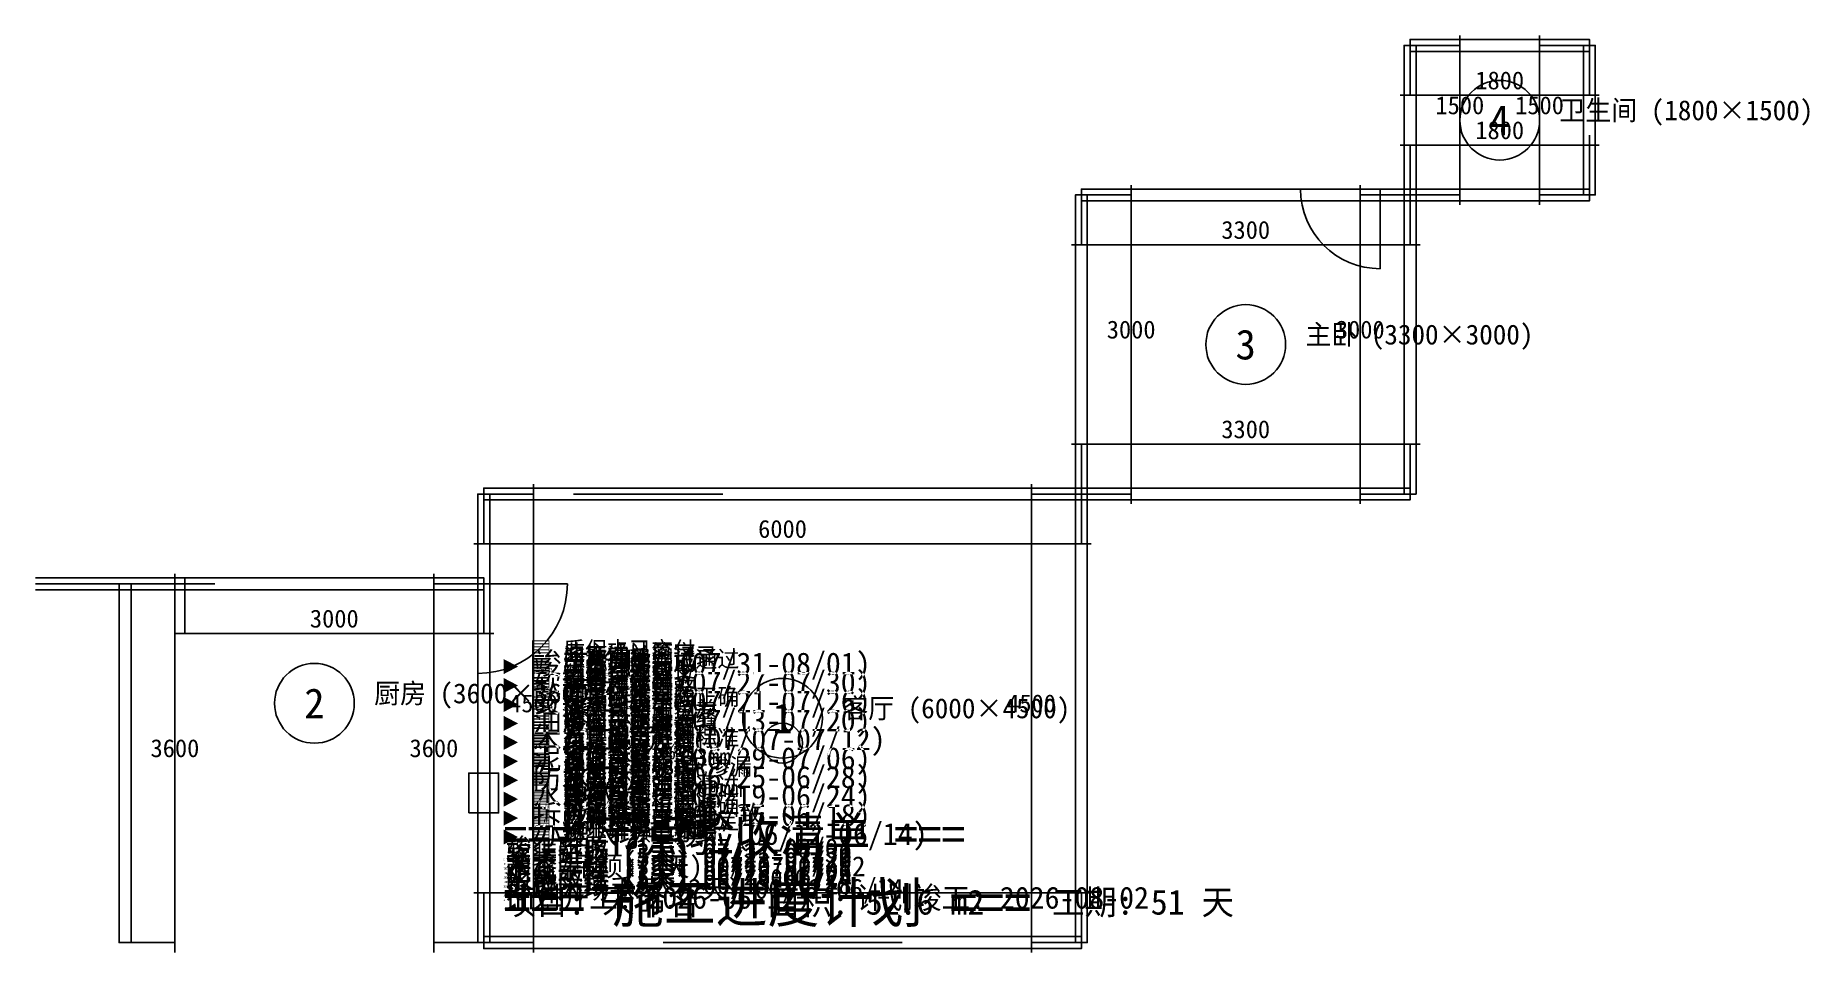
# Model space of a CAD drawing. Header units: metres. Extents: x -4500 to 13310, y -100 to 9100.
import ezdxf
from ezdxf.enums import TextEntityAlignment as Align

# ---------------------------------------------------------------- set-up
doc = ezdxf.new("R2010")
doc.units = ezdxf.units.M
for name, color, linetype in [('原始结构-墙体', 7, 'Continuous'), ('原始结构-墙填充', 7, 'Continuous'), ('原始结构-尺寸标注', 7, 'Continuous'), ('原始结构-房间标号', 7, 'Continuous'), ('原始结构-柱', 7, 'Continuous'), ('原始结构-梁', 7, 'Continuous'), ('原始结构-窗', 7, 'Continuous'), ('原始结构-门', 7, 'Continuous'), ('施工-施工说明', 7, 'Continuous'), ('施工-检查项', 7, 'Continuous'), ('施工-节点验收', 7, 'Continuous'), ('施工-进度计划', 7, 'Continuous')]:
    doc.layers.add(name, color=color, linetype=linetype)

msp = doc.modelspace()

# ---------------------------------------------------------------- linework, layer by layer
at = {"layer": '原始结构-墙体'}
for p, q in [((9240, 9000), (9240, 7500)), ((9360, 9000), (9240, 9000)), ((11100, 9060), (9300, 9060)), ((9300, 8940), (9300, 9060)), ((11100, 8940), (9300, 8940)), ((9360, 9000), (9360, 7500)), ((11040, 7500), (11040, 9000)), ((11040, 9000), (11160, 9000)), ((11100, 8940), (11100, 9060)), ((11160, 7500), (11160, 9000)), ((5940, 7500), (5940, 4500)), ((6060, 7500), (5940, 7500)), ((9300, 7560), (6000, 7560)), ((6000, 7440), (6000, 7560)), ((6060, 7500), (6060, 4500)), ((9240, 4500), (9240, 7500)), ((9240, 7500), (9360, 7500)), ((9360, 7500), (9240, 7500)), ((9300, 7440), (9300, 7560)), ((9300, 7560), (11100, 7560)), ((9300, 7560), (9300, 7440)), ((9360, 4500), (9360, 7500)), ((11040, 7500), (11160, 7500)), ((11100, 7560), (11100, 7440)), ((9300, 7440), (6000, 7440)), ((9300, 7440), (11100, 7440)), ((-60, 4500), (-60, 0)), ((60, 4500), (-60, 4500)), ((6000, 4560), (0, 4560)), ((0, 4440), (0, 4560)), ((60, 4500), (60, 0)), ((5940, 0), (5940, 4500)), ((5940, 4500), (6060, 4500)), ((6060, 4500), (5940, 4500)), ((6000, 4440), (6000, 4560)), ((6000, 4560), (9300, 4560)), ((6000, 4560), (6000, 4440)), ((6060, 0), (6060, 4500)), ((9240, 4500), (9360, 4500)), ((9300, 4560), (9300, 4440)), ((6000, 4440), (0, 4440)), ((6000, 4440), (9300, 4440)), ((-3660, 3600), (-3660, 0)), ((-3540, 3600), (-3660, 3600)), ((-3540, 3600), (-3540, 0)), ((0, 3660), (-3000, 3660)), ((-3000, 3540), (-3000, 3660)), ((-60, 0), (-60, 3600)), ((-60, 3600), (60, 3600)), ((0, 3540), (0, 3660)), ((60, 0), (60, 3600)), ((0, 3540), (-3000, 3540)), ((-3540, 0), (-3660, 0)), ((60, 0), (-60, 0)), ((-60, 0), (60, 0)), ((0, 60), (6000, 60)), ((0, 60), (0, -60)), ((5940, 0), (6060, 0)), ((6000, 60), (6000, -60)), ((0, -60), (6000, -60))]:
    msp.add_line(p, q, dxfattribs=at)
at = {"layer": '原始结构-墙填充'}
for points in [[(9360, 9000), (9360, 7500), (9240, 7500), (9240, 9000)], [(11100, 8940), (9300, 8940), (9300, 9060), (11100, 9060)], [(11040, 7500), (11040, 9000), (11160, 9000), (11160, 7500)], [(6060, 7500), (6060, 4500), (5940, 4500), (5940, 7500)], [(9300, 7440), (6000, 7440), (6000, 7560), (9300, 7560)], [(9240, 4500), (9240, 7500), (9360, 7500), (9360, 4500)], [(9300, 7560), (11100, 7560), (11100, 7440), (9300, 7440)], [(60, 4500), (60, 0), (-60, 0), (-60, 4500)], [(6000, 4440), (0, 4440), (0, 4560), (6000, 4560)], [(5940, 0), (5940, 4500), (6060, 4500), (6060, 0)], [(6000, 4560), (9300, 4560), (9300, 4440), (6000, 4440)], [(-3540, 3600), (-3540, 0), (-3660, 0), (-3660, 3600)], [(0, 3540), (-3000, 3540), (-3000, 3660), (0, 3660)], [(-60, 0), (-60, 3600), (60, 3600), (60, 0)], [(0, 60), (6000, 60), (6000, -60), (0, -60)]]:
    msp.add_lwpolyline(points, close=True, dxfattribs=at)
at = {"layer": '原始结构-尺寸标注'}
for p, q in [((9800, 9100), (9800, 8900)), ((10600, 8900), (10600, 9100)), ((9300, 9000), (9300, 8500)), ((9300, 9000), (9800, 9000)), ((9800, 9000), (9800, 7500)), ((11100, 9000), (10600, 9000)), ((10600, 7500), (10600, 9000)), ((11100, 9000), (11100, 8500)), ((9400, 8500), (9200, 8500)), ((11100, 8500), (9300, 8500)), ((11200, 8500), (11000, 8500)), ((9200, 8000), (9400, 8000)), ((9300, 7500), (9300, 8000)), ((9300, 8000), (11100, 8000)), ((11000, 8000), (11200, 8000)), ((11100, 7500), (11100, 8000)), ((6000, 7500), (6000, 7000)), ((6000, 7500), (6500, 7500)), ((6500, 7600), (6500, 7400)), ((6500, 7500), (6500, 4500)), ((8800, 7400), (8800, 7600)), ((9300, 7500), (8800, 7500)), ((8800, 4500), (8800, 7500)), ((9300, 7500), (9300, 7000)), ((9300, 7500), (9800, 7500)), ((9800, 7600), (9800, 7400)), ((10600, 7400), (10600, 7600)), ((11100, 7500), (10600, 7500)), ((6100, 7000), (5900, 7000)), ((9300, 7000), (6000, 7000)), ((9400, 7000), (9200, 7000)), ((5900, 5000), (6100, 5000)), ((6000, 4500), (6000, 5000)), ((6000, 5000), (9300, 5000)), ((9200, 5000), (9400, 5000)), ((9300, 4500), (9300, 5000)), ((0, 4500), (0, 4000)), ((0, 4500), (500, 4500)), ((500, 4600), (500, 4400)), ((500, 4500), (500, 0)), ((5500, 4400), (5500, 4600)), ((6000, 4500), (5500, 4500)), ((5500, 0), (5500, 4500)), ((6000, 4500), (6000, 4000)), ((6000, 4500), (6500, 4500)), ((6500, 4600), (6500, 4400)), ((8800, 4400), (8800, 4600)), ((9300, 4500), (8800, 4500)), ((100, 4000), (-100, 4000)), ((6000, 4000), (0, 4000)), ((6100, 4000), (5900, 4000)), ((-3600, 3600), (-3100, 3600)), ((-3100, 3700), (-3100, 3500)), ((-3100, 3600), (-3100, 0)), ((-3000, 3600), (-3000, 3100)), ((-500, 3500), (-500, 3700)), ((0, 3600), (-500, 3600)), ((-500, 0), (-500, 3600)), ((0, 3600), (0, 3100)), ((-2900, 3100), (-3100, 3100)), ((0, 3100), (-3000, 3100)), ((100, 3100), (-100, 3100)), ((-100, 500), (100, 500)), ((0, 0), (0, 500)), ((0, 500), (6000, 500)), ((5900, 500), (6100, 500)), ((6000, 0), (6000, 500)), ((-3600, 0), (-3100, 0)), ((-3100, 100), (-3100, -100)), ((-500, -100), (-500, 100)), ((0, 0), (-500, 0)), ((0, 0), (500, 0)), ((500, 100), (500, -100)), ((5500, -100), (5500, 100)), ((6000, 0), (5500, 0))]:
    msp.add_line(p, q, dxfattribs=at)
at = {"layer": '原始结构-房间标号'}
for centre in [(10200, 8250), (7650, 6000), (-1700, 2400), (3000, 2250)]:
    msp.add_circle(centre, 400, dxfattribs=at)
at = {"layer": '原始结构-柱'}
msp.add_circle((3000, 2000), 200, dxfattribs=at)
at = {"layer": '原始结构-梁'}
msp.add_lwpolyline([(-150, 1300), (150, 1300), (150, 1700), (-150, 1700)], close=True, dxfattribs=at)
at = {"layer": '原始结构-窗'}
for p, q in [((11040, 7500), (11040, 8100)), ((11100, 7500), (11100, 8100)), ((11160, 7500), (11160, 8100)), ((900, 4560), (2400, 4560)), ((900, 4500), (2400, 4500)), ((900, 4440), (2400, 4440)), ((-2700, 3660), (-4500, 3660)), ((-2700, 3600), (-4500, 3600)), ((-2700, 3540), (-4500, 3540)), ((1800, 60), (4200, 60)), ((1800, 0), (4200, 0)), ((1800, -60), (4200, -60))]:
    msp.add_line(p, q, dxfattribs=at)
at = {"layer": '原始结构-门'}
for p, q in [((9000, 7560), (9000, 6760)), ((-60, 3600), (840, 3600))]:
    msp.add_line(p, q, dxfattribs=at)
for centre, radius, start, end in [((9000, 7560), 800, -180, -90), ((-60, 3600), 900, -90, 0)]:
    msp.add_arc(centre, radius, start, end, dxfattribs=at)
at = {"layer": '施工-进度计划'}
for points in [[(200, 825), (207, 825), (207, 840), (200, 840)], [(200, 780), (223, 780), (223, 795), (200, 795)], [(200, 735), (239, 735), (239, 750), (200, 750)], [(200, 690), (254, 690), (254, 705), (200, 705)], [(200, 645), (239, 645), (239, 660), (200, 660)], [(200, 600), (254, 600), (254, 615), (200, 615)], [(200, 555), (223, 555), (223, 570), (200, 570)], [(200, 510), (239, 510), (239, 525), (200, 525)], [(200, 465), (223, 465), (223, 480), (200, 480)], [(200, 420), (215, 420), (215, 435), (200, 435)]]:
    msp.add_solid(points, dxfattribs=at)

# ---------------------------------------------------------------- texts
at = {"layer": '原始结构-尺寸标注'}
for s, p in [('1800', (10200, 8560)), ('1500', (9800, 8310)), ('1500', (10600, 8310)), ('1800', (10200, 8060)), ('3300', (7650, 7060)), ('3000', (6500, 6060)), ('3000', (8800, 6060)), ('3300', (7650, 5060)), ('6000', (3000, 4060)), ('3000', (-1500, 3160)), ('4500', (500, 2310)), ('4500', (5500, 2310)), ('3600', (-3100, 1860)), ('3600', (-500, 1860)), ('6000', (3000, 560))]:
    msp.add_text(s, height=180, dxfattribs=at).set_placement(p, align=Align.CENTER)
at = {"layer": '原始结构-房间标号'}
for s, p in [('4', (10200, 8100)), ('3', (7650, 5850)), ('2', (-1700, 2250)), ('1', (3000, 2100))]:
    msp.add_text(s, height=300, dxfattribs=at).set_placement(p, align=Align.CENTER)
for s, p in [('卫生间 (1800×1500)', (10800, 8250)), ('主卧 (3300×3000)', (8250, 6000)), ('厨房 (3600×3600)', (-1100, 2400)), ('客厅 (6000×4500)', (3600, 2250))]:
    msp.add_text(s, height=200, dxfattribs=at).set_placement(p)
at = {"layer": '施工-施工说明'}
for s, height, p in [('=== 节点验收清单 ===', 350, (200, 910)), ('项目: 未命名    面积: 52.6 m2    工期: 51 天', 250, (200, 280)), ('计划开工: 2026-06-12    计划竣工: 2026-08-02', 220, (200, 340)), ('=== 施工进度计划 ===', 400, (200, 200))]:
    msp.add_text(s, height=height, dxfattribs=at).set_placement(p)
at = {"layer": '施工-检查项'}
for s, p in [('  □ 质保卡已交付', (230, 2850)), ('  □ 业主确认签字', (230, 2820)), ('  □ 问题清单已记录', (230, 2790)), ('  □ 所有功能测试通过', (230, 2760)), ('  □ 全房保洁完成', (230, 2730)), ('  □ 绿植已到位', (230, 2660)), ('  □ 饰品摆放到位', (230, 2630)), ('  □ 地毯铺平整', (230, 2600)), ('  □ 窗帘挂装整齐', (230, 2570)), ('  □ 家具无磕碰', (230, 2540)), ('  □ 橱柜门板调整', (230, 2470)), ('  □ 门安装垂直', (230, 2440)), ('  □ 洁具防水打胶', (230, 2410)), ('  □ 开关插座接线正确', (230, 2380)), ('  □ 灯具安装牢固', (230, 2350)), ('  □ 成品保护到位', (230, 2280)), ('  □ 面漆均匀无色差', (230, 2250)), ('  □ 底漆已涂刷', (230, 2220)), ('  □ 阴阳角顺直', (230, 2190)), ('  □ 墙面平整无裂缝', (230, 2160)), ('  □ 柜体水平垂直', (230, 2090)), ('  □ 空调风口预留', (230, 2060)), ('  □ 灯位预留准确', (230, 2030)), ('  □ 石膏板接缝处理', (230, 2000)), ('  □ 龙骨间距符合标准', (230, 1970)), ('  □ 门槛石已安装', (230, 1900)), ('  □ 排水坡度正确', (230, 1870)), ('  □ 空鼓率≤5%', (230, 1840)), ('  □ 瓷砖留缝均匀', (230, 1810)), ('  □ 地面平整度≤3mm', (230, 1780)), ('  □ 保护层已施工', (230, 1710)), ('  □ 闭水试验48h无渗漏', (230, 1680)), ('  □ 墙角圆弧处理', (230, 1650)), ('  □ 涂刷厚度达标', (230, 1620)), ('  □ 基层处理平整', (230, 1590)), ('  □ 回路划分合理', (230, 1520)), ('  □ 水管打压测试通过', (230, 1490)), ('  □ 强弱电间距>300mm', (230, 1460)), ('  □ 线管固定牢固', (230, 1430)), ('  □ 开槽深度达标', (230, 1400)), ('  □ 拉结筋已植入', (230, 1330)), ('  □ 新砌墙体位置准确', (230, 1300)), ('  □ 垃圾已清运完毕', (230, 1270)), ('  □ 承重结构未破坏', (230, 1240)), ('  □ 拆墙位置与图纸一致', (230, 1210)), ('  □ 材料堆放区已划定', (230, 1140)), ('  □ 临时水电已接通', (230, 1110)), ('  □ 公共区域已保护', (230, 1080)), ('  □ 施工许可已张贴', (230, 1050)), ('  □ 物业手续已办妥', (230, 1020))]:
    msp.add_text(s, height=170, dxfattribs=at).set_placement(p)
at = {"layer": '施工-节点验收'}
for s, p in [('▸ 竣工验收  (07/31-08/01)', (200, 2690)), ('▸ 软装进场  (07/27-07/30)', (200, 2500)), ('▸ 安装阶段  (07/21-07/26)', (200, 2310)), ('▸ 油漆工程  (07/13-07/20)', (200, 2120)), ('▸ 木工/吊顶  (07/07-07/12)', (200, 1930)), ('▸ 泥瓦工程  (06/29-07/06)', (200, 1740)), ('▸ 防水工程  (06/25-06/28)', (200, 1550)), ('▸ 水电改造  (06/19-06/24)', (200, 1360)), ('▸ 拆改阶段  (06/15-06/18)', (200, 1170)), ('▸ 办理入场手续  (06/12-06/14)', (200, 980))]:
    msp.add_text(s, height=220, dxfattribs=at).set_placement(p)
at = {"layer": '施工-进度计划'}
for s, p in [('竣工验收 (1天) 07/31-08/01', (220, 845)), ('木工/吊顶 (5天) 07/07-07/12', (220, 665)), ('软装进场 (3天) 07/27-07/30', (220, 800)), ('油漆工程 (7天) 07/13-07/20', (220, 710)), ('安装阶段 (5天) 07/21-07/26', (220, 755)), ('拆改阶段 (3天) 06/15-06/18', (220, 485)), ('泥瓦工程 (7天) 06/29-07/06', (220, 620)), ('水电改造 (5天) 06/19-06/24', (220, 530)), ('防水工程 (3天) 06/25-06/28', (220, 575)), ('办理入场手续 (2天) 06/12-06/14', (220, 440))]:
    msp.add_text(s, height=200, dxfattribs=at).set_placement(p)

doc.saveas('drawing.dxf')
